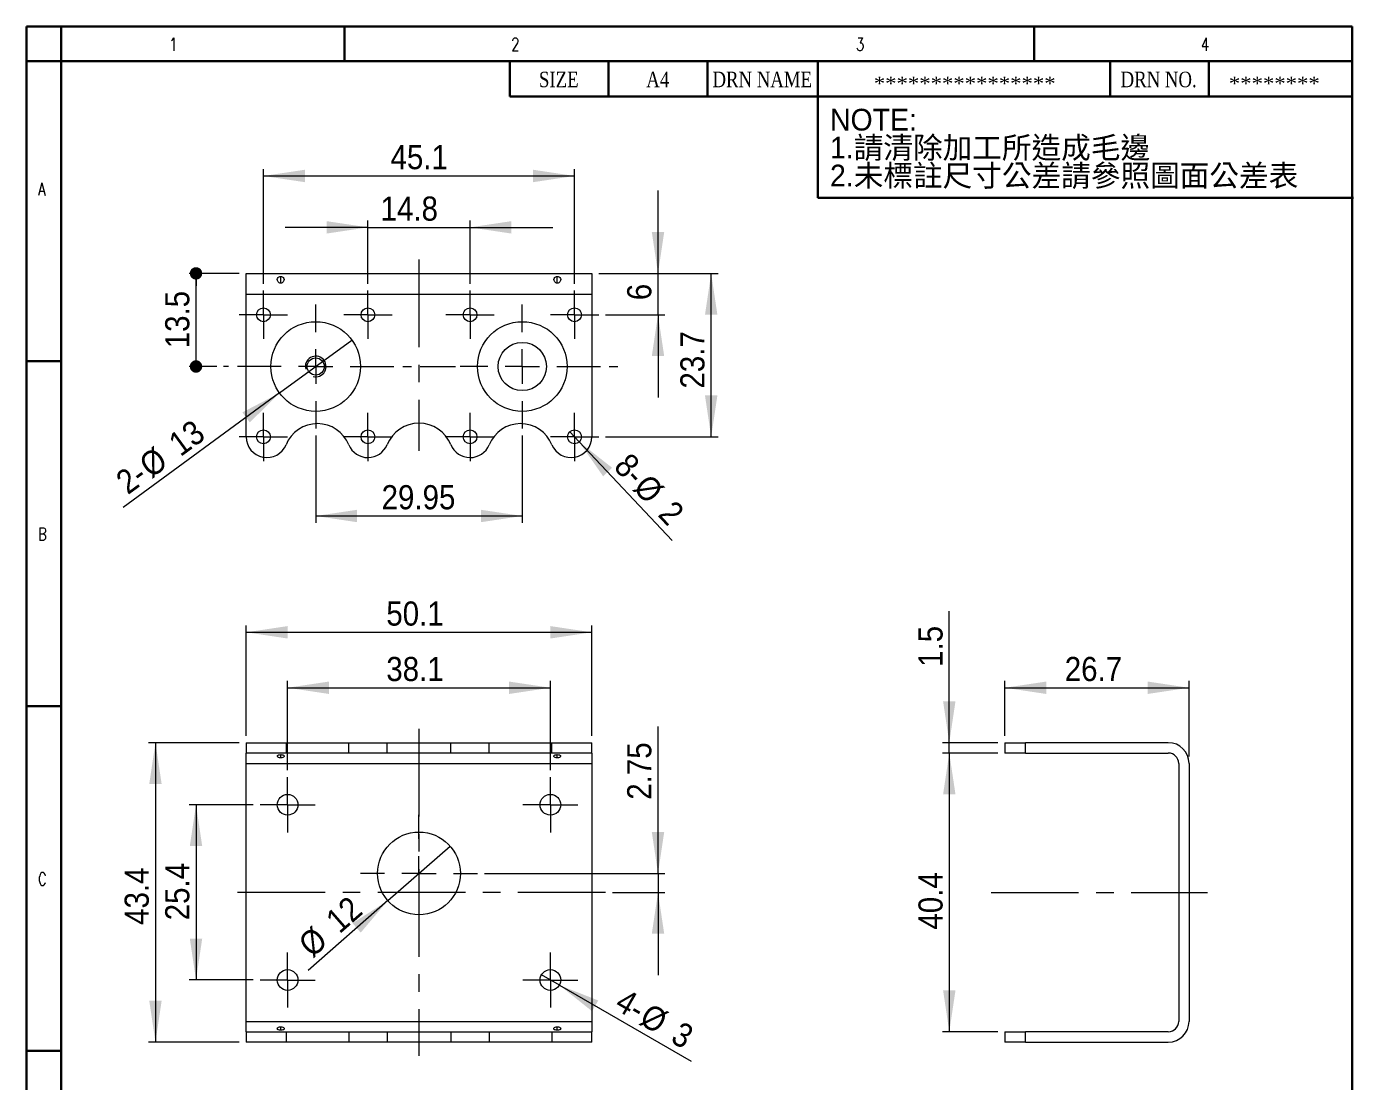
# Model space of a CAD drawing. Header units: millimetres. Extents: x 10 to 202, y 2 to 295.
# Drawn here: x 10 to 202.4, y 141.6 to 294.5 of the extents above; entities that cross this region are included whole.
import ezdxf

# ---------------------------------------------------------------- set-up
doc = ezdxf.new("R2010")
doc.units = ezdxf.units.MM
doc.linetypes.add('CENTER', pattern=[10.16, 6.35, -1.27, 1.27, -1.27])
doc.linetypes.add('CENTERX2', pattern=[20.32, 12.7, -2.54, 2.54, -2.54])
doc.layers.add('SLD-0', color=179, linetype='Continuous')
for name, color, linetype, lineweight in [('中心線2', 1, 'CENTER', 15), ('尺寸標柱線', 3, 'Continuous', 15), ('文字線性', 179, 'Continuous', 15)]:
    doc.layers.add(name, color=color, linetype=linetype, lineweight=lineweight)
doc.styles.add('SLDTEXTSTYLE0', font='GOTHIC.TTF', dxfattribs={"width": 0.913})
doc.styles.add('SLDTEXTSTYLE1', font='')
doc.styles.add('SLDTEXTSTYLE12', font='times.ttf', dxfattribs={"width": 0.8})
doc.styles.add('SLDTEXTSTYLE13', font='times.ttf', dxfattribs={"width": 1.090687})
doc.styles.add('SLDTEXTSTYLE14', font='txt_____.ttf', dxfattribs={"width": 0.75})
doc.styles.add('SLDTEXTSTYLE2', font='', dxfattribs={"bigfont": 'bigfont'})
doc.styles.get('SLDTEXTSTYLE1').set_extended_font_data('新細明體')
doc.styles.get('SLDTEXTSTYLE2').set_extended_font_data('新細明體')
doc.dimstyles.new('SLDDIMSTYLE0', dxfattribs={"dimtxt": 3.5, "dimasz": 6, "dimexe": 0, "dimexo": 0.0625, "dimgap": 0.875, "dimtad": 2, "dimdec": 1, "dimrnd": 1e-09, "dimzin": 12, "dimdsep": 46, "dimtxsty": 'SLDTEXTSTYLE0', "dimsah": 1, "dimcen": 0.09, "dimadec": 0, "dimazin": 0, "dimtfac": 1, "dimtdec": 1, "dimtofl": 0, "dimtmove": 0, "dimatfit": 3, "dimfxl": 0, "dimtolj": 1, "dimtzin": 12, "dimarcsym": 0})
doc.dimstyles.new('SLDDIMSTYLE1', dxfattribs={"dimtxt": 3.5, "dimasz": 6, "dimexe": 0, "dimexo": 0.0625, "dimgap": 0.875, "dimtad": 2, "dimrnd": 1e-09, "dimzin": 12, "dimdsep": 46, "dimtxsty": 'SLDTEXTSTYLE0', "dimsah": 1, "dimcen": 0.09, "dimadec": 0, "dimazin": 0, "dimtfac": 1, "dimtofl": 0, "dimtmove": 0, "dimatfit": 3, "dimfxl": 0, "dimtolj": 1, "dimtzin": 12, "dimarcsym": 0})
doc.dimstyles.new('SLDDIMSTYLE10', dxfattribs={"dimtxt": 3.5, "dimasz": 6, "dimexe": 0, "dimexo": 0.0625, "dimgap": 0.875, "dimtad": 2, "dimrnd": 1e-09, "dimzin": 12, "dimdsep": 46, "dimtxsty": 'SLDTEXTSTYLE0', "dimsah": 1, "dimcen": 0.09, "dimadec": 0, "dimazin": 0, "dimtfac": 1, "dimtofl": 0, "dimtmove": 0, "dimatfit": 3, "dimfxl": 0, "dimtolj": 1, "dimtzin": 12, "dimarcsym": 0})
doc.dimstyles.new('SLDDIMSTYLE2', dxfattribs={"dimtxt": 3.5, "dimasz": 6, "dimexe": 0, "dimexo": 0.0625, "dimgap": 0.875, "dimtad": 2, "dimrnd": 1e-09, "dimzin": 12, "dimdsep": 46, "dimtxsty": 'SLDTEXTSTYLE0', "dimsah": 1, "dimcen": 0.09, "dimadec": 0, "dimazin": 0, "dimtfac": 1, "dimtmove": 0, "dimatfit": 3, "dimfxl": 0, "dimtolj": 1, "dimtzin": 12, "dimarcsym": 0})
doc.dimstyles.new('SLDDIMSTYLE3', dxfattribs={"dimtxt": 3.5, "dimasz": 6, "dimexe": 0, "dimexo": 0.0625, "dimgap": 0.875, "dimtad": 2, "dimrnd": 1e-09, "dimzin": 12, "dimdsep": 46, "dimtxsty": 'SLDTEXTSTYLE0', "dimsah": 1, "dimcen": 0.09, "dimadec": 0, "dimazin": 0, "dimtfac": 1, "dimtmove": 0, "dimatfit": 3, "dimfxl": 0, "dimtolj": 1, "dimtzin": 12, "dimarcsym": 0})
doc.dimstyles.new('SLDDIMSTYLE4', dxfattribs={"dimtxt": 3.5, "dimasz": 6, "dimexe": 0, "dimexo": 0.0625, "dimgap": 0.875, "dimtad": 2, "dimdec": 1, "dimrnd": 1e-09, "dimzin": 12, "dimdsep": 46, "dimtxsty": 'SLDTEXTSTYLE0', "dimsah": 1, "dimcen": 0.09, "dimadec": 0, "dimazin": 0, "dimtfac": 1, "dimtdec": 1, "dimtofl": 0, "dimtmove": 0, "dimatfit": 3, "dimfxl": 0, "dimtolj": 1, "dimtzin": 12, "dimarcsym": 0})
doc.dimstyles.new('SLDDIMSTYLE5', dxfattribs={"dimtxt": 3.5, "dimasz": 6, "dimexe": 0, "dimexo": 0.0625, "dimgap": 0.875, "dimtad": 2, "dimdec": 1, "dimrnd": 1e-09, "dimzin": 12, "dimdsep": 46, "dimtxsty": 'SLDTEXTSTYLE0', "dimsah": 1, "dimcen": 0.09, "dimadec": 0, "dimazin": 0, "dimtfac": 1, "dimtofl": 0, "dimtmove": 0, "dimatfit": 3, "dimfxl": 0, "dimtolj": 1, "dimtzin": 12, "dimarcsym": 0})
doc.dimstyles.new('SLDDIMSTYLE6', dxfattribs={"dimtxt": 3.5, "dimasz": 1.8, "dimexe": 0, "dimexo": 0.0625, "dimgap": 0.875, "dimtad": 2, "dimdec": 1, "dimrnd": 1e-09, "dimzin": 12, "dimdsep": 46, "dimtxsty": 'SLDTEXTSTYLE0', "dimblk1": 'DOT', "dimblk2": 'DOT', "dimsah": 1, "dimcen": 0.09, "dimadec": 0, "dimazin": 0, "dimtfac": 1, "dimtdec": 1, "dimtofl": 0, "dimtmove": 0, "dimatfit": 3, "dimldrblk": 'DOT', "dimfxl": 0, "dimtolj": 1, "dimtzin": 12, "dimarcsym": 0})

# ---------------------------------------------------------------- blocks, each defined once
blk = doc.blocks.new('SW_NOTE_0')
at = {"layer": '文字線性', "color": 0, "char_height": 3.5, "attachment_point": 1}
for s, insert, style in [('NOTE:', (0, 4.37), 'SLDTEXTSTYLE1'), ('1.請清除加工所造成毛邊', (0, -0.13), 'SLDTEXTSTYLE2'), ('2.未標註尺寸公差請參照圖面公差表', (0, -4.63), 'SLDTEXTSTYLE2')]:
    blk.add_mtext(s, dxfattribs=dict(at, insert=insert, style=style))
blk = doc.blocks.new('*D3')
at = {"layer": '尺寸標柱線', "color": 5}
for p, q in [((47.85, 186.69), (47.85, 199.65)), ((47.85, 198.65), (85.95, 198.65)), ((85.95, 186.69), (85.95, 199.65))]:
    blk.add_line(p, q, dxfattribs=at)
for points in [[(47.85, 198.65), (53.85, 197.75), (53.85, 199.55)], [(85.95, 198.65), (79.95, 199.55), (79.95, 197.75)]]:
    blk.add_solid(points, dxfattribs=at)
at = {"layer": '尺寸標柱線', "color": 5, "insert": (62.16, 203.12), "char_height": 3.5, "attachment_point": 1, "style": 'SLDTEXTSTYLE0'}
blk.add_mtext('38.1', dxfattribs=at)
blk = doc.blocks.new('*D4')
at = {"layer": '尺寸標柱線', "color": 5}
for p, q in [((41.85, 191.69), (41.85, 207.69)), ((41.85, 206.69), (91.95, 206.69)), ((91.95, 191.69), (91.95, 207.69))]:
    blk.add_line(p, q, dxfattribs=at)
for points in [[(41.85, 206.69), (47.85, 205.79), (47.85, 207.59)], [(91.95, 206.69), (85.95, 207.59), (85.95, 205.79)]]:
    blk.add_solid(points, dxfattribs=at)
at = {"layer": '尺寸標柱線', "color": 5, "insert": (62.16, 211.16), "char_height": 3.5, "attachment_point": 1, "style": 'SLDTEXTSTYLE0'}
blk.add_mtext('50.1', dxfattribs=at)
blk = doc.blocks.new('*D5')
at = {"layer": '尺寸標柱線', "color": 5}
for p, q in [((42.85, 181.69), (33.57, 181.69)), ((34.57, 181.69), (34.57, 156.29)), ((42.85, 156.29), (33.57, 156.29))]:
    blk.add_line(p, q, dxfattribs=at)
for points in [[(34.57, 181.69), (33.67, 175.69), (35.47, 175.69)], [(34.57, 156.29), (35.47, 162.29), (33.67, 162.29)]]:
    blk.add_solid(points, dxfattribs=at)
at = {"layer": '尺寸標柱線', "color": 5, "insert": (30.1, 164.94), "char_height": 3.5, "attachment_point": 1, "rotation": 90, "style": 'SLDTEXTSTYLE0'}
blk.add_mtext('25.4', dxfattribs=at)
blk = doc.blocks.new('*D6')
at = {"layer": '尺寸標柱線', "color": 5}
for p, q in [((40.85, 190.69), (27.69, 190.69)), ((28.69, 190.69), (28.69, 147.29)), ((40.85, 147.29), (27.69, 147.29))]:
    blk.add_line(p, q, dxfattribs=at)
for points in [[(28.69, 190.69), (27.79, 184.69), (29.59, 184.69)], [(28.69, 147.29), (29.59, 153.29), (27.79, 153.29)]]:
    blk.add_solid(points, dxfattribs=at)
at = {"layer": '尺寸標柱線', "color": 5, "insert": (24.22, 164.28), "char_height": 3.5, "attachment_point": 1, "rotation": 90, "style": 'SLDTEXTSTYLE0'}
blk.add_mtext('43.4', dxfattribs=at)
blk = doc.blocks.new('*D7')
at = {"layer": '尺寸標柱線', "color": 5}
for p, q in [((101.55, 171.74), (101.55, 193.05)), ((76.4, 171.74), (102.55, 171.74)), ((101.55, 171.74), (101.55, 168.99)), ((94.95, 168.99), (102.55, 168.99)), ((101.55, 168.99), (101.55, 156.99))]:
    blk.add_line(p, q, dxfattribs=at)
for points in [[(101.55, 171.74), (102.45, 177.74), (100.65, 177.74)], [(101.55, 168.99), (100.65, 162.99), (102.45, 162.99)]]:
    blk.add_solid(points, dxfattribs=at)
at = {"layer": '尺寸標柱線', "color": 5, "insert": (97.08, 182.42), "char_height": 3.5, "attachment_point": 1, "rotation": 90, "style": 'SLDTEXTSTYLE0'}
blk.add_mtext('2.75', dxfattribs=at)
blk = doc.blocks.new('*D8')
at = {"layer": '尺寸標柱線', "color": 5}
for q in [(84.65, 157.04), (106.36, 144.5)]:
    blk.add_line((87.25, 155.54), q, dxfattribs=at)
blk.add_solid([(87.25, 155.54), (91.99, 151.76), (92.89, 153.32)], dxfattribs=at)
at = {"layer": '尺寸標柱線', "color": 5, "char_height": 3.5, "attachment_point": 1, "rotation": 330, "style": 'SLDTEXTSTYLE0'}
for s, insert in [('4-', (96.84, 155.18)), ('%%c', (100.39, 153.06)), ('3', (104.96, 150.42))]:
    blk.add_mtext(s, dxfattribs=dict(at, insert=insert))
blk = doc.blocks.new('*D9')
at = {"layer": '尺寸標柱線', "color": 5}
for q in [(71.42, 175.68), (50.81, 157.68)]:
    blk.add_line((62.38, 167.79), q, dxfattribs=at)
blk.add_solid([(62.38, 167.79), (57.27, 164.52), (58.45, 163.16)], dxfattribs=at)
at = {"layer": '尺寸標柱線', "color": 5, "char_height": 3.5, "attachment_point": 1, "rotation": 41.1494, "style": 'SLDTEXTSTYLE0'}
for s, insert in [('12', (53.07, 165.53)), ('%%c', (49.1, 162.05))]:
    blk.add_mtext(s, dxfattribs=dict(at, insert=insert))
blk = doc.blocks.new('SW_CENTERMARKSYMBOL_0')
at = {"layer": '中心線2', "color": 0}
for p, q in [((0, 5), (0, 8.5)), ((0, 0), (0, 2.5)), ((-5, 0), (-8.5, 0)), ((0, 0), (-2.5, 0)), ((0, 0), (0, -2.5)), ((0, 0), (2.5, 0)), ((5, 0), (8.5, 0)), ((0, -5), (0, -8.5))]:
    blk.add_line(p, q, dxfattribs=at)
blk = doc.blocks.new('SW_CENTERMARKSYMBOL_1')
at = {"layer": '中心線2', "color": 0}
for p, q in [((0, 2.5), (0, 4)), ((0, 0), (0, 2.5)), ((0, 0), (-2.5, 0)), ((0, 0), (0, -2.5)), ((0, 0), (2.5, 0)), ((2.5, 0), (4, 0)), ((-2.5, 0), (-4, 0)), ((0, -2.5), (0, -4))]:
    blk.add_line(p, q, dxfattribs=at)
blk = doc.blocks.new('SW_CENTERMARKSYMBOL_2')
at = {"layer": '中心線2', "color": 0}
for p, q in [((0, 2.5), (0, 4)), ((0, 0), (0, 2.5)), ((0, 0), (-2.5, 0)), ((0, 0), (0, -2.5)), ((0, 0), (2.5, 0)), ((2.5, 0), (4, 0)), ((-2.5, 0), (-4, 0)), ((0, -2.5), (0, -4))]:
    blk.add_line(p, q, dxfattribs=at)
blk = doc.blocks.new('SW_CENTERMARKSYMBOL_3')
at = {"layer": '中心線2', "color": 0}
for p, q in [((0, 2.5), (0, 4)), ((0, 0), (0, 2.5)), ((-2.5, 0), (-4, 0)), ((0, 0), (-2.5, 0)), ((0, 0), (0, -2.5)), ((0, 0), (2.5, 0)), ((2.5, 0), (4, 0)), ((0, -2.5), (0, -4))]:
    blk.add_line(p, q, dxfattribs=at)
blk = doc.blocks.new('SW_CENTERMARKSYMBOL_4')
at = {"layer": '中心線2', "color": 0}
for p, q in [((0, 2.5), (0, 4)), ((0, 0), (0, 2.5)), ((-2.5, 0), (-4, 0)), ((0, 0), (-2.5, 0)), ((0, 0), (0, -2.5)), ((0, 0), (2.5, 0)), ((2.5, 0), (4, 0)), ((0, -2.5), (0, -4))]:
    blk.add_line(p, q, dxfattribs=at)
blk = doc.blocks.new('SW_CENTERMARKSYMBOL_5')
at = {"layer": '中心線2', "color": 0}
for p, q in [((0, 5), (0, 8.5)), ((0, 0), (0, 2.5)), ((-5, 0), (-8.5, 0)), ((0, 0), (-2.5, 0)), ((0, 0), (0, -2.5)), ((0, 0), (2.5, 0)), ((5, 0), (8.5, 0)), ((0, -5), (0, -8.5))]:
    blk.add_line(p, q, dxfattribs=at)
blk = doc.blocks.new('SW_CENTERMARKSYMBOL_6')
at = {"layer": '中心線2', "color": 0}
for p, q in [((0, 2.5), (0, 4)), ((0, 0), (0, 2.5)), ((0, 0), (-2.5, 0)), ((0, 0), (0, -2.5)), ((0, 0), (2.5, 0)), ((2.5, 0), (4, 0)), ((-2.5, 0), (-4, 0)), ((0, -2.5), (0, -4))]:
    blk.add_line(p, q, dxfattribs=at)
blk = doc.blocks.new('SW_CENTERMARKSYMBOL_7')
at = {"layer": '中心線2', "color": 0}
for p, q in [((0, 2.5), (0, 4)), ((0, 0), (0, 2.5)), ((0, 0), (-2.5, 0)), ((0, 0), (0, -2.5)), ((0, 0), (2.5, 0)), ((2.5, 0), (4, 0)), ((-2.5, 0), (-4, 0)), ((0, -2.5), (0, -4))]:
    blk.add_line(p, q, dxfattribs=at)
blk = doc.blocks.new('SW_CENTERMARKSYMBOL_8')
at = {"layer": '中心線2', "color": 0}
for p, q in [((0, 2.5), (0, 4)), ((0, 0), (0, 2.5)), ((-2.5, 0), (-4, 0)), ((0, 0), (-2.5, 0)), ((0, 0), (0, -2.5)), ((0, 0), (2.5, 0)), ((2.5, 0), (4, 0)), ((0, -2.5), (0, -4))]:
    blk.add_line(p, q, dxfattribs=at)
blk = doc.blocks.new('SW_CENTERMARKSYMBOL_9')
at = {"layer": '中心線2', "color": 0}
for p, q in [((0, 2.5), (0, 4)), ((0, 0), (0, 2.5)), ((-2.5, 0), (-4, 0)), ((0, 0), (-2.5, 0)), ((0, 0), (0, -2.5)), ((0, 0), (2.5, 0)), ((2.5, 0), (4, 0)), ((0, -2.5), (0, -4))]:
    blk.add_line(p, q, dxfattribs=at)
blk = doc.blocks.new('*D41')
at = {"layer": '尺寸標柱線', "color": 5}
for p, q in [((51.92, 235.22), (51.92, 222.55)), ((81.87, 235.22), (81.87, 222.55)), ((51.92, 223.55), (81.87, 223.55))]:
    blk.add_line(p, q, dxfattribs=at)
for points in [[(51.92, 223.55), (57.92, 222.65), (57.92, 224.45)], [(81.87, 223.55), (75.87, 224.45), (75.87, 222.65)]]:
    blk.add_solid(points, dxfattribs=at)
at = {"layer": '尺寸標柱線', "color": 5, "insert": (61.48, 228.02), "char_height": 3.5, "attachment_point": 1, "style": 'SLDTEXTSTYLE0'}
blk.add_mtext('29.95', dxfattribs=at)
blk = doc.blocks.new('*D42')
at = {"layer": '尺寸標柱線', "color": 5}
for p, q in [((59.5, 257.22), (59.5, 266.39)), ((74.3, 257.22), (74.3, 266.39)), ((59.5, 265.39), (47.5, 265.39)), ((59.5, 265.39), (74.3, 265.39)), ((74.3, 265.39), (86.3, 265.39))]:
    blk.add_line(p, q, dxfattribs=at)
for points in [[(59.5, 265.39), (53.5, 266.29), (53.5, 264.49)], [(74.3, 265.39), (80.3, 264.49), (80.3, 266.29)]]:
    blk.add_solid(points, dxfattribs=at)
at = {"layer": '尺寸標柱線', "color": 5, "insert": (61.33, 269.86), "char_height": 3.5, "attachment_point": 1, "style": 'SLDTEXTSTYLE0'}
blk.add_mtext('14.8', dxfattribs=at)
blk = doc.blocks.new('*D43')
at = {"layer": '尺寸標柱線', "color": 5}
for p, q in [((44.35, 257.22), (44.35, 273.84)), ((89.45, 257.22), (89.45, 273.84)), ((44.35, 272.84), (89.45, 272.84))]:
    blk.add_line(p, q, dxfattribs=at)
for points in [[(44.35, 272.84), (50.35, 271.94), (50.35, 273.74)], [(89.45, 272.84), (83.45, 273.74), (83.45, 271.94)]]:
    blk.add_solid(points, dxfattribs=at)
at = {"layer": '尺寸標柱線', "color": 5, "insert": (62.77, 277.32), "char_height": 3.5, "attachment_point": 1, "style": 'SLDTEXTSTYLE0'}
blk.add_mtext('45.1', dxfattribs=at)
blk = doc.blocks.new('_DOT')
at = {"color": 0, "linetype": 'ByBlock', "lineweight": -2}
blk.add_line((-0.5, 0), (-1, 0), dxfattribs=at)
at = {"color": 0, "linetype": 'ByBlock', "const_width": 0.5}
blk.add_lwpolyline([(-0.25, 0, 1), (0.25, 0, 1)], format="xyb", close=True, dxfattribs=at)
blk = doc.blocks.new('*D44')
at = {"layer": '尺寸標柱線', "color": 5}
for p, q in [((40.85, 258.72), (33.57, 258.72)), ((34.57, 245.22), (34.57, 258.72)), ((37.57, 245.22), (33.57, 245.22))]:
    blk.add_line(p, q, dxfattribs=at)
at = {"layer": '尺寸標柱線', "color": 5, "xscale": 1.8, "yscale": 1.8}
for p, rotation in [((34.57, 258.72, -11.47), 90.0000000000004), ((34.57, 245.22, -11.47), 270.0000000000004)]:
    blk.add_blockref('_DOT', p, dxfattribs=dict(at, rotation=rotation))
at = {"layer": '尺寸標柱線', "color": 5, "insert": (30.1, 247.86), "char_height": 3.5, "attachment_point": 1, "rotation": 90, "style": 'SLDTEXTSTYLE0'}
blk.add_mtext('13.5', dxfattribs=at)
blk = doc.blocks.new('*D45')
at = {"layer": '尺寸標柱線', "color": 5}
for q in [(57.17, 249.06), (24, 224.8)]:
    blk.add_line((46.68, 241.38), q, dxfattribs=at)
blk.add_solid([(46.68, 241.38), (41.3, 238.57), (42.37, 237.11)], dxfattribs=at)
at = {"layer": '尺寸標柱線', "color": 5, "char_height": 3.5, "attachment_point": 1, "rotation": 36.1793, "style": 'SLDTEXTSTYLE0'}
for s, insert in [('13', (30.25, 234.89)), ('%%c', (25.99, 231.77)), ('2-', (22.62, 229.38))]:
    blk.add_mtext(s, dxfattribs=dict(at, insert=insert))
blk = doc.blocks.new('*D46')
at = {"layer": '尺寸標柱線', "color": 5}
for q in [(88.76, 235.75), (103.6, 220)]:
    blk.add_line((90.13, 234.29), q, dxfattribs=at)
blk.add_solid([(90.13, 234.29), (93.59, 229.31), (94.9, 230.54)], dxfattribs=at)
at = {"layer": '尺寸標柱線', "color": 5, "char_height": 3.5, "attachment_point": 1, "rotation": 313.2954, "style": 'SLDTEXTSTYLE0'}
for s, insert in [('8-', (97.53, 232.95)), ('%%c', (100.33, 229.9)), ('2', (103.95, 226.06))]:
    blk.add_mtext(s, dxfattribs=dict(at, insert=insert))
blk = doc.blocks.new('*D47')
at = {"layer": '尺寸標柱線', "color": 5}
for p, q in [((101.55, 258.72), (101.55, 270.72)), ((92.95, 258.72), (102.55, 258.72)), ((101.55, 252.72), (101.55, 258.72)), ((93.95, 252.72), (102.55, 252.72)), ((101.55, 252.72), (101.55, 240.72))]:
    blk.add_line(p, q, dxfattribs=at)
for points in [[(101.55, 258.72), (102.45, 264.72), (100.65, 264.72)], [(101.55, 252.72), (100.65, 246.72), (102.45, 246.72)]]:
    blk.add_solid(points, dxfattribs=at)
at = {"layer": '尺寸標柱線', "color": 5, "insert": (97.08, 254.83), "char_height": 3.5, "attachment_point": 1, "rotation": 90, "style": 'SLDTEXTSTYLE0'}
blk.add_mtext('6', dxfattribs=at)
blk = doc.blocks.new('*D48')
at = {"layer": '尺寸標柱線', "color": 5}
for p, q in [((92.95, 258.72), (110.26, 258.72)), ((109.26, 235.02), (109.26, 258.72)), ((93.95, 235.02), (110.26, 235.02))]:
    blk.add_line(p, q, dxfattribs=at)
for points in [[(109.26, 258.72), (108.36, 252.72), (110.16, 252.72)], [(109.26, 235.02), (110.16, 241.02), (108.36, 241.02)]]:
    blk.add_solid(points, dxfattribs=at)
at = {"layer": '尺寸標柱線', "color": 5, "insert": (104.79, 242.02), "char_height": 3.5, "attachment_point": 1, "rotation": 90, "style": 'SLDTEXTSTYLE0'}
blk.add_mtext('23.7', dxfattribs=at)
blk = doc.blocks.new('SW_CENTERMARKSYMBOL_20')
at = {"layer": '中心線2', "color": 0}
for p, q in [((0, 5), (0, 9)), ((0, 0), (0, 2.5)), ((-5, 0), (-9, 0)), ((0, 0), (-2.5, 0)), ((0, 0), (0, -2.5)), ((0, 0), (2.5, 0)), ((5, 0), (13.84, 0)), ((0, -5), (0, -9))]:
    blk.add_line(p, q, dxfattribs=at)
blk = doc.blocks.new('SW_CENTERMARKSYMBOL_21')
at = {"layer": '中心線2', "color": 0}
for p, q in [((0, 5), (0, 9)), ((0, 0), (0, 2.5)), ((-5, 0), (-13.36, 0)), ((0, 0), (-2.5, 0)), ((0, 0), (0, -2.5)), ((0, 0), (2.5, 0)), ((5, 0), (20.28, 0)), ((0, -5), (0, -9))]:
    blk.add_line(p, q, dxfattribs=at)
blk = doc.blocks.new('SW_CENTERMARKSYMBOL_22')
at = {"layer": '中心線2', "color": 0}
for p, q in [((0, 2.5), (0, 3.5)), ((0, 0), (0, 2.5)), ((-2.5, 0), (-3.5, 0)), ((0, 0), (-2.5, 0)), ((0, 0), (0, -2.5)), ((0, 0), (2.5, 0)), ((2.5, 0), (3.5, 0)), ((0, -2.5), (0, -3.5))]:
    blk.add_line(p, q, dxfattribs=at)
blk = doc.blocks.new('SW_CENTERMARKSYMBOL_23')
at = {"layer": '中心線2', "color": 0}
for p, q in [((0, 2.5), (0, 3.5)), ((0, 0), (0, 2.5)), ((-2.5, 0), (-3.5, 0)), ((0, 0), (-2.5, 0)), ((0, 0), (0, -2.5)), ((0, 0), (2.5, 0)), ((2.5, 0), (3.5, 0)), ((0, -2.5), (0, -3.5))]:
    blk.add_line(p, q, dxfattribs=at)
blk = doc.blocks.new('SW_CENTERMARKSYMBOL_24')
at = {"layer": '中心線2', "color": 0}
for p, q in [((0, 2.5), (0, 3.5)), ((0, 0), (0, 2.5)), ((-2.5, 0), (-3.5, 0)), ((0, 0), (-2.5, 0)), ((0, 0), (0, -2.5)), ((0, 0), (2.5, 0)), ((2.5, 0), (3.5, 0)), ((0, -2.5), (0, -3.5))]:
    blk.add_line(p, q, dxfattribs=at)
blk = doc.blocks.new('SW_CENTERMARKSYMBOL_25')
at = {"layer": '中心線2', "color": 0}
for p, q in [((0, 2.5), (0, 3.5)), ((0, 0), (0, 2.5)), ((-2.5, 0), (-3.5, 0)), ((0, 0), (-2.5, 0)), ((0, 0), (0, -2.5)), ((0, 0), (2.5, 0)), ((2.5, 0), (3.5, 0)), ((0, -2.5), (0, -3.5))]:
    blk.add_line(p, q, dxfattribs=at)
blk = doc.blocks.new('SW_CENTERMARKSYMBOL_26')
at = {"layer": '中心線2', "color": 0}
for p, q in [((0, 2.5), (0, 3.5)), ((0, 0), (0, 2.5)), ((-2.5, 0), (-3.5, 0)), ((0, 0), (-2.5, 0)), ((0, 0), (0, -2.5)), ((0, 0), (2.5, 0)), ((2.5, 0), (3.5, 0)), ((0, -2.5), (0, -3.5))]:
    blk.add_line(p, q, dxfattribs=at)
blk = doc.blocks.new('SW_CENTERMARKSYMBOL_27')
at = {"layer": '中心線2', "color": 0}
for p, q in [((0, 2.5), (0, 3.5)), ((0, 0), (0, 2.5)), ((-2.5, 0), (-3.5, 0)), ((0, 0), (-2.5, 0)), ((0, 0), (0, -2.5)), ((0, 0), (2.5, 0)), ((2.5, 0), (3.5, 0)), ((0, -2.5), (0, -3.5))]:
    blk.add_line(p, q, dxfattribs=at)
blk = doc.blocks.new('SW_CENTERMARKSYMBOL_28')
at = {"layer": '中心線2', "color": 0}
for p, q in [((0, 2.5), (0, 3.5)), ((0, 0), (0, 2.5)), ((-2.5, 0), (-3.5, 0)), ((0, 0), (-2.5, 0)), ((0, 0), (0, -2.5)), ((0, 0), (2.5, 0)), ((2.5, 0), (3.5, 0)), ((0, -2.5), (0, -3.5))]:
    blk.add_line(p, q, dxfattribs=at)
blk = doc.blocks.new('SW_CENTERMARKSYMBOL_29')
at = {"layer": '中心線2', "color": 0}
for p, q in [((0, 2.5), (0, 3.5)), ((0, 0), (0, 2.5)), ((-2.5, 0), (-3.5, 0)), ((0, 0), (-2.5, 0)), ((0, 0), (0, -2.5)), ((0, 0), (2.5, 0)), ((2.5, 0), (3.5, 0)), ((0, -2.5), (0, -3.5))]:
    blk.add_line(p, q, dxfattribs=at)
blk = doc.blocks.new('*D59')
at = {"layer": '尺寸標柱線', "color": 5}
for p, q in [((150.84, 189.19), (142.78, 189.19)), ((143.78, 189.19), (143.78, 148.79)), ((150.84, 148.79), (142.78, 148.79))]:
    blk.add_line(p, q, dxfattribs=at)
for points in [[(143.78, 189.19), (142.88, 183.19), (144.68, 183.19)], [(143.78, 148.79), (144.68, 154.79), (142.88, 154.79)]]:
    blk.add_solid(points, dxfattribs=at)
at = {"layer": '尺寸標柱線', "color": 5, "insert": (139.31, 163.59), "char_height": 3.5, "attachment_point": 1, "rotation": 90, "style": 'SLDTEXTSTYLE0'}
blk.add_mtext('40.4', dxfattribs=at)
blk = doc.blocks.new('*D60')
at = {"layer": '尺寸標柱線', "color": 5}
for p, q in [((151.84, 191.69), (151.84, 199.65)), ((151.84, 198.65), (178.54, 198.65)), ((178.54, 188.69), (178.54, 199.65))]:
    blk.add_line(p, q, dxfattribs=at)
for points in [[(151.84, 198.65), (157.84, 197.75), (157.84, 199.55)], [(178.54, 198.65), (172.54, 199.55), (172.54, 197.75)]]:
    blk.add_solid(points, dxfattribs=at)
at = {"layer": '尺寸標柱線', "color": 5, "insert": (160.52, 203.12), "char_height": 3.5, "attachment_point": 1, "style": 'SLDTEXTSTYLE0'}
blk.add_mtext('26.7', dxfattribs=at)
blk = doc.blocks.new('*D61')
at = {"layer": '尺寸標柱線', "color": 5}
for p, q in [((143.78, 190.69), (143.78, 209.73)), ((150.84, 190.69), (142.78, 190.69)), ((143.78, 189.19), (143.78, 190.69)), ((150.84, 189.19), (142.78, 189.19)), ((143.78, 189.19), (143.78, 177.19))]:
    blk.add_line(p, q, dxfattribs=at)
for points in [[(143.78, 190.69), (144.68, 196.69), (142.88, 196.69)], [(143.78, 189.19), (142.88, 183.19), (144.68, 183.19)]]:
    blk.add_solid(points, dxfattribs=at)
at = {"layer": '尺寸標柱線', "color": 5, "insert": (139.31, 201.68), "char_height": 3.5, "attachment_point": 1, "rotation": 90, "style": 'SLDTEXTSTYLE0'}
blk.add_mtext('1.5', dxfattribs=at)

msp = doc.modelspace()

# ---------------------------------------------------------------- linework, layer by layer
at = {"color": 7, "linetype": 'Continuous', "lineweight": 15}
for p, q in [((41.848, 255.719), (41.848, 258.719)), ((41.848, 258.719), (91.948, 258.719)), ((91.948, 258.719), (91.948, 255.719)), ((41.848, 255.719), (91.948, 255.719)), ((41.848, 235.019), (41.848, 255.719)), ((91.948, 255.719), (91.948, 235.019)), ((41.848, 190.686), (41.848, 189.186)), ((41.848, 190.686), (47.625, 190.686)), ((47.625, 190.686), (47.625, 189.186)), ((47.625, 190.686), (56.722, 190.686)), ((56.722, 189.186), (56.722, 190.686)), ((56.722, 190.686), (62.279, 190.686)), ((62.279, 189.186), (62.279, 190.686)), ((62.279, 190.686), (71.518, 190.686)), ((71.518, 189.186), (71.518, 190.686)), ((71.518, 190.686), (77.075, 190.686)), ((77.075, 189.186), (77.075, 190.686)), ((77.075, 190.686), (86.172, 190.686)), ((86.172, 189.186), (86.172, 190.686)), ((86.172, 190.686), (91.948, 190.686)), ((91.948, 189.186), (91.948, 190.686)), ((151.836, 190.686), (151.836, 189.186)), ((151.836, 190.686), (154.836, 190.686)), ((154.836, 189.186), (154.836, 190.686)), ((175.536, 190.686), (154.836, 190.686)), ((47.625, 189.186), (41.848, 189.186)), ((41.848, 187.687), (41.848, 189.186)), ((56.722, 189.186), (47.625, 189.186)), ((62.279, 189.186), (56.722, 189.186)), ((71.518, 189.186), (62.279, 189.186)), ((77.075, 189.186), (71.518, 189.186)), ((86.172, 189.186), (77.075, 189.186)), ((91.948, 189.186), (86.172, 189.186)), ((91.948, 189.186), (91.948, 187.687)), ((154.836, 189.186), (151.836, 189.186)), ((154.836, 189.186), (175.536, 189.186)), ((41.848, 187.687), (91.948, 187.687)), ((41.848, 150.286), (41.848, 187.687)), ((91.948, 187.687), (91.948, 150.286)), ((177.036, 187.687), (177.036, 150.286)), ((178.536, 187.687), (178.536, 150.286)), ((41.848, 150.286), (91.948, 150.286)), ((41.848, 148.786), (41.848, 150.286)), ((91.948, 150.286), (91.948, 148.786)), ((41.848, 148.786), (41.848, 147.286)), ((41.848, 148.786), (47.625, 148.786)), ((47.625, 148.786), (47.625, 147.286)), ((47.625, 148.786), (56.722, 148.786)), ((56.722, 148.786), (56.722, 147.286)), ((56.722, 148.786), (62.279, 148.786)), ((62.279, 148.786), (62.279, 147.286)), ((62.279, 148.786), (71.518, 148.786)), ((71.518, 148.786), (71.518, 147.286)), ((71.518, 148.786), (77.075, 148.786)), ((77.075, 148.786), (77.075, 147.286)), ((77.075, 148.786), (86.172, 148.786)), ((86.172, 148.786), (86.172, 147.286)), ((86.172, 148.786), (91.948, 148.786)), ((91.948, 147.286), (91.948, 148.786)), ((151.836, 148.786), (151.836, 147.286)), ((151.836, 148.786), (154.836, 148.786)), ((154.836, 147.286), (154.836, 148.786)), ((175.536, 148.786), (154.836, 148.786)), ((47.625, 147.286), (41.848, 147.286)), ((56.722, 147.286), (47.625, 147.286)), ((62.279, 147.286), (56.722, 147.286)), ((71.518, 147.286), (62.279, 147.286)), ((77.075, 147.286), (71.518, 147.286)), ((86.172, 147.286), (77.075, 147.286)), ((91.948, 147.286), (86.172, 147.286)), ((154.836, 147.286), (151.836, 147.286)), ((154.836, 147.286), (175.536, 147.286))]:
    msp.add_line(p, q, dxfattribs=at)
at = {"color": 8, "linetype": 'Continuous', "lineweight": 15}
for p, q in [((46.848, 257.297), (46.848, 258.27)), ((86.948, 257.297), (86.948, 258.27)), ((46.848, 188.476), (46.848, 188.962)), ((86.948, 188.476), (86.948, 188.962)), ((46.848, 149.011), (46.848, 149.497)), ((86.948, 149.011), (86.948, 149.497))]:
    msp.add_line(p, q, dxfattribs=at)
at = {"color": 7, "linetype": 'Continuous', "lineweight": 15}
for centre, radius in [((44.348, 252.719), 1), ((59.498, 252.719), 1), ((74.298, 252.719), 1), ((89.448, 252.719), 1), ((51.923, 245.219), 6.5), ((81.873, 245.219), 6.5), ((81.873, 245.219), 3.5), ((51.923, 245.219), 1.25), ((44.348, 235.019), 1), ((59.498, 235.019), 1), ((74.298, 235.019), 1), ((89.448, 235.019), 1), ((47.848, 181.687), 1.5), ((85.948, 181.687), 1.5), ((66.898, 171.736), 6), ((47.848, 156.286), 1.5), ((85.948, 156.286), 1.5)]:
    msp.add_circle(centre, radius, dxfattribs=at)
at = {"color": 7, "linetype": 'Continuous', "lineweight": 0}
msp.add_arc((51.923, 245.219), 1.5, 255, 195, dxfattribs=at)
at = {"color": 7, "linetype": 'Continuous', "lineweight": 15}
for centre, radius, start, end in [((52.173, 232.019), 4.916, 22.27186, 157.72814), ((66.898, 232.019), 4.985, 22.0679, 157.9321), ((81.623, 232.019), 4.916, 22.27186, 157.72814), ((44.848, 235.019), 3, 180, 337.72814), ((88.948, 235.019), 3, 202.27186, 0), ((59.498, 235.019), 3, 202.27186, 337.9321), ((74.298, 235.019), 3, 202.0679, 337.72814), ((175.536, 187.687), 3, 0, 90), ((175.536, 187.687), 1.5, 360, 90), ((175.536, 150.286), 3, 270, 0), ((175.536, 150.286), 1.5, 270, 0)]:
    msp.add_arc(centre, radius, start, end, dxfattribs=at)
for points, knots in [([(46.848, 257.297), (46.769, 257.297), (46.692, 257.32), (46.562, 257.395), (46.509, 257.445), (46.386, 257.607), (46.348, 257.729), (46.348, 257.952), (46.386, 258.055), (46.51, 258.174), (46.563, 258.208), (46.692, 258.256), (46.77, 258.27), (46.848, 258.27)], [0, 0, 0, 0, 0.125, 0.125, 0.25, 0.25, 0.5, 0.5, 0.75, 0.75, 0.875, 0.875, 1, 1, 1, 1]), ([(46.848, 258.27), (46.926, 258.27), (47.005, 258.256), (47.134, 258.208), (47.187, 258.174), (47.311, 258.054), (47.348, 257.952), (47.348, 257.729), (47.311, 257.606), (47.187, 257.444), (47.135, 257.395), (47.005, 257.32), (46.928, 257.297), (46.848, 257.297)], [0, 0, 0, 0, 0.125, 0.125, 0.25, 0.25, 0.5, 0.5, 0.75, 0.75, 0.875, 0.875, 1, 1, 1, 1]), ([(86.948, 257.297), (86.869, 257.297), (86.792, 257.32), (86.662, 257.395), (86.609, 257.445), (86.486, 257.607), (86.448, 257.729), (86.448, 257.952), (86.486, 258.055), (86.61, 258.174), (86.663, 258.208), (86.792, 258.256), (86.87, 258.27), (86.948, 258.27)], [0, 0, 0, 0, 0.125, 0.125, 0.25, 0.25, 0.5, 0.5, 0.75, 0.75, 0.875, 0.875, 1, 1, 1, 1]), ([(86.948, 258.27), (87.026, 258.27), (87.105, 258.256), (87.234, 258.208), (87.287, 258.174), (87.411, 258.054), (87.448, 257.952), (87.448, 257.729), (87.411, 257.606), (87.287, 257.444), (87.235, 257.395), (87.105, 257.32), (87.028, 257.297), (86.948, 257.297)], [0, 0, 0, 0, 0.125, 0.125, 0.25, 0.25, 0.5, 0.5, 0.75, 0.75, 0.875, 0.875, 1, 1, 1, 1]), ([(46.848, 188.476), (46.737, 188.476), (46.625, 188.497), (46.479, 188.567), (46.434, 188.596), (46.369, 188.666), (46.348, 188.708), (46.348, 188.787), (46.369, 188.824), (46.436, 188.881), (46.48, 188.902), (46.624, 188.95), (46.736, 188.962), (46.848, 188.962)], [0, 0, 0, 0, 0.25, 0.25, 0.375, 0.375, 0.5, 0.5, 0.625, 0.625, 0.75, 0.75, 1, 1, 1, 1]), ([(46.848, 188.962), (46.96, 188.962), (47.072, 188.95), (47.217, 188.902), (47.261, 188.881), (47.327, 188.824), (47.348, 188.787), (47.349, 188.708), (47.328, 188.667), (47.262, 188.596), (47.218, 188.566), (47.072, 188.497), (46.96, 188.476), (46.848, 188.476)], [0, 0, 0, 0, 0.25, 0.25, 0.375, 0.375, 0.5, 0.5, 0.625, 0.625, 0.75, 0.75, 1, 1, 1, 1]), ([(86.948, 188.476), (86.837, 188.476), (86.725, 188.497), (86.579, 188.567), (86.534, 188.596), (86.469, 188.666), (86.448, 188.708), (86.448, 188.787), (86.469, 188.824), (86.536, 188.881), (86.58, 188.902), (86.724, 188.95), (86.836, 188.962), (86.948, 188.962)], [0, 0, 0, 0, 0.25, 0.25, 0.375, 0.375, 0.5, 0.5, 0.625, 0.625, 0.75, 0.75, 1, 1, 1, 1]), ([(86.948, 188.962), (87.06, 188.962), (87.172, 188.95), (87.317, 188.902), (87.361, 188.881), (87.427, 188.824), (87.448, 188.787), (87.449, 188.708), (87.428, 188.667), (87.362, 188.596), (87.318, 188.566), (87.172, 188.497), (87.06, 188.476), (86.948, 188.476)], [0, 0, 0, 0, 0.25, 0.25, 0.375, 0.375, 0.5, 0.5, 0.625, 0.625, 0.75, 0.75, 1, 1, 1, 1]), ([(46.848, 149.011), (46.737, 149.011), (46.625, 149.023), (46.479, 149.071), (46.434, 149.093), (46.369, 149.15), (46.348, 149.186), (46.348, 149.266), (46.369, 149.307), (46.436, 149.378), (46.48, 149.407), (46.624, 149.476), (46.736, 149.497), (46.848, 149.497)], [0, 0, 0, 0, 0.25, 0.25, 0.375, 0.375, 0.5, 0.5, 0.625, 0.625, 0.75, 0.75, 1, 1, 1, 1]), ([(46.848, 149.497), (46.96, 149.497), (47.072, 149.476), (47.217, 149.407), (47.261, 149.378), (47.327, 149.307), (47.348, 149.266), (47.349, 149.187), (47.328, 149.15), (47.262, 149.093), (47.218, 149.071), (47.072, 149.023), (46.96, 149.011), (46.848, 149.011)], [0, 0, 0, 0, 0.25, 0.25, 0.375, 0.375, 0.5, 0.5, 0.625, 0.625, 0.75, 0.75, 1, 1, 1, 1]), ([(86.948, 149.011), (86.837, 149.011), (86.725, 149.023), (86.579, 149.071), (86.534, 149.093), (86.469, 149.15), (86.448, 149.186), (86.448, 149.266), (86.469, 149.307), (86.536, 149.378), (86.58, 149.407), (86.724, 149.476), (86.836, 149.497), (86.948, 149.497)], [0, 0, 0, 0, 0.25, 0.25, 0.375, 0.375, 0.5, 0.5, 0.625, 0.625, 0.75, 0.75, 1, 1, 1, 1]), ([(86.948, 149.497), (87.06, 149.497), (87.172, 149.476), (87.317, 149.407), (87.361, 149.378), (87.427, 149.307), (87.448, 149.266), (87.449, 149.187), (87.428, 149.15), (87.362, 149.093), (87.318, 149.071), (87.172, 149.023), (87.06, 149.011), (86.948, 149.011)], [0, 0, 0, 0, 0.25, 0.25, 0.375, 0.375, 0.5, 0.5, 0.625, 0.625, 0.75, 0.75, 1, 1, 1, 1])]:
    msp.add_open_spline(points, degree=3, knots=knots, dxfattribs=at)
at = {"layer": 'SLD-0', "color": 7, "linetype": 'Continuous', "lineweight": 30}
for p, q in [((10, 294.5), (10, 2.5)), ((80.057, 284.347), (80.057, 289.5)), ((94.382, 289.5), (94.382, 284.347)), ((108.707, 289.5), (108.707, 284.347)), ((124.704, 289.5), (124.704, 284.347)), ((167.081, 289.5), (167.081, 284.347)), ((181.406, 289.5), (181.406, 284.347)), ((80.057, 284.347), (202.249, 284.347)), ((15, 246), (10, 246)), ((10, 196), (15, 196)), ((10, 146), (15, 146))]:
    msp.add_line(p, q, dxfattribs=at)
at = {"layer": 'SLD-0', "color": 7, "lineweight": 30}
for p, q in [((202.2, 294.5), (10, 294.5)), ((15, 289.5), (15, 294.5)), ((56.1, 289.5), (56.1, 294.5)), ((156.1, 289.5), (156.1, 294.5)), ((202.2, 289.5), (202.2, 294.5)), ((15, 289.5), (10, 289.5)), ((15, 289.5), (15, 2.5)), ((202.2, 289.5), (15, 289.5)), ((202.2, 2.5), (202.2, 289.5)), ((124.704, 284.347), (124.704, 269.663)), ((124.704, 269.663), (202.377, 269.663))]:
    msp.add_line(p, q, dxfattribs=at)
at = {"layer": 'SLD-0', "color": 1, "linetype": 'CENTERX2', "lineweight": 0}
msp.add_line((66.898, 260.719), (66.898, 233.019), dxfattribs=at)
at = {"layer": '中心線2', "color": 1, "linetype": 'CENTERX2', "lineweight": 0}
for p, q in [((66.898, 192.687), (66.898, 145.286)), ((93.948, 168.986), (39.848, 168.986)), ((149.836, 168.986), (181.22, 168.986))]:
    msp.add_line(p, q, dxfattribs=at)

# ---------------------------------------------------------------- block references
at = {"layer": '中心線2', "color": 1}
for name, p in [('SW_CENTERMARKSYMBOL_29', (44.348, 252.719)), ('SW_CENTERMARKSYMBOL_27', (59.498, 252.719)), ('SW_CENTERMARKSYMBOL_25', (74.298, 252.719)), ('SW_CENTERMARKSYMBOL_24', (89.448, 252.719)), ('SW_CENTERMARKSYMBOL_21', (51.923, 245.219)), ('SW_CENTERMARKSYMBOL_20', (81.873, 245.219)), ('SW_CENTERMARKSYMBOL_28', (44.348, 235.019)), ('SW_CENTERMARKSYMBOL_26', (59.498, 235.019)), ('SW_CENTERMARKSYMBOL_22', (74.298, 235.019)), ('SW_CENTERMARKSYMBOL_23', (89.448, 235.019)), ('SW_CENTERMARKSYMBOL_3', (47.848, 181.687)), ('SW_CENTERMARKSYMBOL_8', (47.848, 181.687)), ('SW_CENTERMARKSYMBOL_2', (85.948, 181.687)), ('SW_CENTERMARKSYMBOL_7', (85.948, 181.687)), ('SW_CENTERMARKSYMBOL_0', (66.898, 171.736)), ('SW_CENTERMARKSYMBOL_5', (66.898, 171.736)), ('SW_CENTERMARKSYMBOL_4', (47.848, 156.286)), ('SW_CENTERMARKSYMBOL_9', (47.848, 156.286)), ('SW_CENTERMARKSYMBOL_1', (85.948, 156.286)), ('SW_CENTERMARKSYMBOL_6', (85.948, 156.286))]:
    msp.add_blockref(name, p, dxfattribs=at)
at = {"layer": '文字線性', "color": 1, "xscale": 0.9, "yscale": 0.9, "zscale": 0.9}
msp.add_blockref('SW_NOTE_0', (126.488, 278.642), dxfattribs=at)

# ---------------------------------------------------------------- texts
at = {"layer": 'SLD-0', "color": 7, "attachment_point": 1}
for s, insert, char_height, style in [('1', (30.683, 292.852), 1.852, 'SLDTEXTSTYLE14'), ('2', (80.267, 292.852), 1.852, 'SLDTEXTSTYLE14'), ('3', (130.267, 292.852), 1.852, 'SLDTEXTSTYLE14'), ('4', (180.267, 292.852), 1.852, 'SLDTEXTSTYLE14'), ('SIZE', (84.292, 287.956), 2.25, 'SLDTEXTSTYLE12'), ('A4', (99.849, 287.956), 2.25, 'SLDTEXTSTYLE12'), ('DRN NAME', (109.447, 287.956), 2.25, 'SLDTEXTSTYLE12'), ('****************', (132.836, 287.246), 2, 'SLDTEXTSTYLE13'), ('DRN NO.', (168.619, 287.956), 2.25, 'SLDTEXTSTYLE12'), ('********', (184.314, 287.246), 2, 'SLDTEXTSTYLE13'), ('A', (11.667, 271.852), 1.852, 'SLDTEXTSTYLE14'), ('B', (11.667, 221.852), 1.852, 'SLDTEXTSTYLE14'), ('C', (11.667, 171.852), 1.852, 'SLDTEXTSTYLE14')]:
    msp.add_mtext(s, dxfattribs=dict(at, insert=insert, char_height=char_height, style=style))

# ---------------------------------------------------------------- dimensions: what is measured, and where the dimension line sits
at = {"layer": '尺寸標柱線', "color": 5}
for base, p1, p2, dimstyle, picture, middle in [((89.448, 272.845), (44.348, 256.219), (89.448, 256.219), 'SLDDIMSTYLE0', '*D43', (67.293, 272.845)), ((74.298, 265.388), (59.498, 256.219), (74.298, 256.219), 'SLDDIMSTYLE4', '*D42', (65.858, 265.388)), ((81.873, 223.55), (51.923, 236.219), (81.873, 236.219), 'SLDDIMSTYLE10', '*D41', (67.293, 223.55)), ((178.536, 198.646), (151.836, 190.686), (178.536, 187.687), 'SLDDIMSTYLE5', '*D60', (165.039, 198.646))]:
    dim = msp.add_linear_dim(base=base, p1=p1, p2=p2, dimstyle=dimstyle, dxfattribs=at)
    dim.commit()
    dim.dimension.update_dxf_attribs({"geometry": picture, "text_midpoint": middle, "dimtype": 160})
for base, p1, p2, angle, dimstyle, picture, middle in [((101.546, 258.719), (92.948, 252.719), (91.948, 258.719), 90, 'SLDDIMSTYLE1', '*D47', (101.546, 256.122)), ((34.571, 258.719), (38.568, 245.219), (41.848, 258.719), 90, 'SLDDIMSTYLE6', '*D44', (34.571, 252.383)), ((109.262, 258.719), (92.948, 235.019), (91.948, 258.719), 90, 'SLDDIMSTYLE0', '*D48', (109.262, 246.544)), ((91.948, 206.687), (41.848, 190.686), (91.948, 190.686), 0, 'SLDDIMSTYLE0', '*D4', (66.687, 206.687)), ((143.779, 190.686), (151.836, 189.186), (151.836, 190.686), 90, 'SLDDIMSTYLE4', '*D61', (143.779, 204.915)), ((85.948, 198.646), (47.848, 185.687), (85.948, 185.687), 0, 'SLDDIMSTYLE0', '*D3', (66.687, 198.646)), ((101.546, 168.986), (75.398, 171.736), (93.948, 168.986), 90, 'SLDDIMSTYLE1', '*D7', (101.546, 186.939)), ((28.687, 147.286), (41.848, 190.686), (41.848, 147.286), 90, 'SLDDIMSTYLE0', '*D6', (28.687, 168.804)), ((143.779, 148.786), (151.836, 189.186), (151.836, 148.786), 90, 'SLDDIMSTYLE0', '*D59', (143.779, 168.109)), ((34.571, 156.286), (43.848, 181.687), (43.848, 156.286), 90, 'SLDDIMSTYLE0', '*D5', (34.571, 169.467))]:
    dim = msp.add_linear_dim(base=base, p1=p1, p2=p2, angle=angle, dimstyle=dimstyle, dxfattribs=at)
    dim.commit()
    dim.dimension.update_dxf_attribs({"geometry": picture, "text_midpoint": middle, "dimtype": 160})
for p1, p2, text, picture, middle in [((57.17, 249.056), (46.677, 241.382), '2-<>', '*D45', (31.051, 229.954)), ((88.763, 235.747), (90.134, 234.291), '8-<>', '*D46', (98.589, 225.317)), ((84.649, 157.036), (87.247, 155.536), '4-<>', '*D8', (99.992, 148.178))]:
    dim = msp.add_diameter_dim_2p(p1=p1, p2=p2, text=text, dimstyle='SLDDIMSTYLE2', dxfattribs=at)
    dim.commit()
    dim.dimension.update_dxf_attribs({"geometry": picture, "text_midpoint": middle, "dimtype": 163})
dim = msp.add_diameter_dim_2p(p1=(71.416, 175.685), p2=(62.38, 167.788), dimstyle='SLDDIMSTYLE3', dxfattribs=at)
dim.commit()
dim.dimension.update_dxf_attribs({"geometry": '*D9', "text_midpoint": (55.75, 161.994), "dimtype": 163})

doc.saveas('drawing.dxf')
